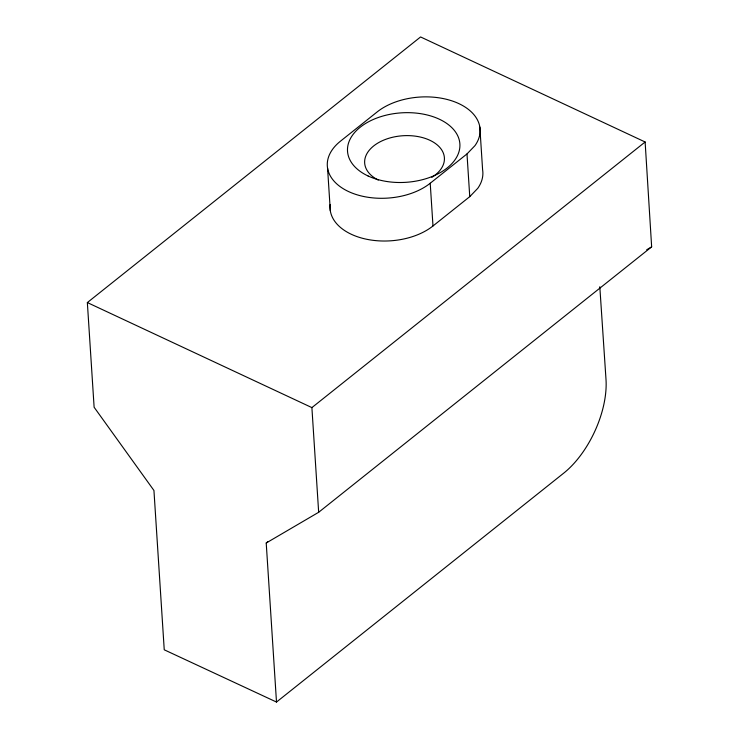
<?xml version="1.0" encoding="UTF-8"?>
<svg xmlns="http://www.w3.org/2000/svg" width="739" height="739" viewBox="0 0 739 739"><rect width="100%" height="100%" fill="white"/><g stroke="black" fill="none" stroke-linecap="round" stroke-linejoin="round"><path stroke-width="1.11" d="M466.993 153.934L474.983 145.629A58.113 35.943 -3.7 0 0 452.674 101.123A58.113 35.943 -3.7 0 0 377.176 111.922L340.402 141.232A58.113 35.943 -3.7 0 0 348.54 191.549A58.113 35.943 -3.7 0 0 430.218 183.244L466.993 153.934L469.755 196.657L432.989 225.968A58.113 35.943 -3.7 0 1 366.507 239.233A58.113 35.943 -3.7 0 1 330.204 204.555M469.755 196.657L477.745 188.362A58.113 35.943 -3.7 0 0 482.604 169.785L479.842 127.053M87.35 302.565L420.583 36.95L645.129 141.99L651.65 246.863L318.666 512.284L266.216 542.999L276.497 702.05L164.243 649.803L153.943 490.474L94.121 407.244L87.35 302.565L311.895 407.605L318.666 512.284M311.895 407.605L645.129 141.99M266.216 542.999L268.017 541.558M276.497 702.05L563.728 473.136A72.644 37.901 -64.9 0 0 606.008 379.532L599.809 286.741M646.699 249.754L651.65 246.863M430.218 183.244L432.989 225.968M327.562 168.104L330.324 210.837M378.257 180.067A39.952 24.71 -3.7 0 1 375.366 144.678A39.952 24.71 -3.7 0 1 432.712 141.759A39.952 24.71 -3.7 0 1 431.835 177.351M368.077 175.974A56.303 34.816 -3.7 0 0 459.187 151.005A56.303 34.816 -3.7 0 0 383.837 115.764A56.303 34.816 -3.7 0 0 368.077 175.974"/></g></svg>
